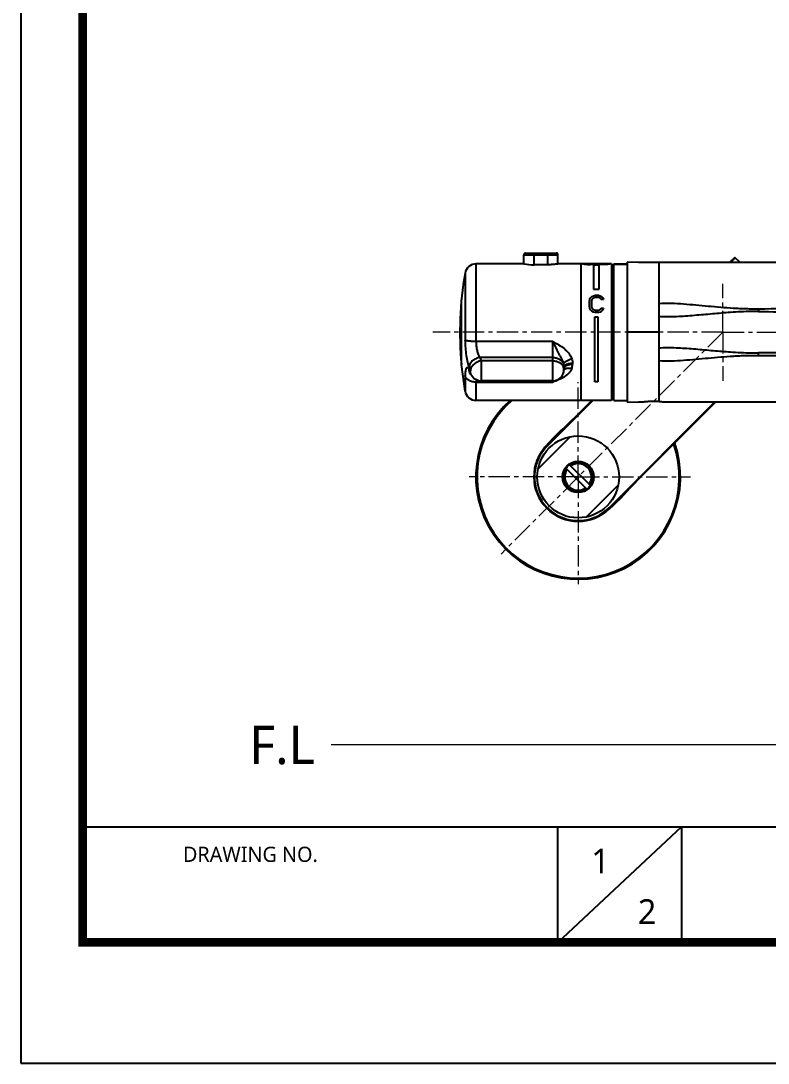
# Model space of a CAD drawing. Extents: x 0 to 1128, y 0 to 827.
# Drawn here: x 0 to 219.2, y 0 to 305.5 of the extents above; entities that cross this region are included whole.
import ezdxf

# ---------------------------------------------------------------- set-up
doc = ezdxf.new("R2010")
doc.units = 0
doc.header["$LTSCALE"] = 10
doc.header["$MEASUREMENT"] = 0
doc.linetypes.add('CENTER', pattern=[2, 1.25, -0.25, 0.25, -0.25])
doc.linetypes.add('CENTER2', pattern=[28.575000000000003, 19.05, -3.175, 3.175, -3.175])
doc.layers.get('0').update_dxf_attribs({"linetype": 'CONTINUOUS'})
doc.layers.add('Cneter', color=1, linetype='CENTER2', lineweight=13)
doc.layers.add('치수선', color=7, linetype='CONTINUOUS', lineweight=20)
doc.layers.add('DEF_LAYER_ASSEM_MEMBER', color=7, linetype='CONTINUOUS')
doc.layers.add('MEMBER', color=7, linetype='CONTINUOUS')
doc.styles.add('Daelim Dimension', font='')
doc.styles.get('Daelim Dimension').set_extended_font_data('NanumGothic')

msp = doc.modelspace()

# ---------------------------------------------------------------- linework, layer by layer
at = {"color": 5}
msp.add_line((18.14486312866211, 69.27593994140625), (926.736156463623, 69.27593994140625), dxfattribs=at)
at = {"color": 5, "ltscale": 40}
for p, q in [((157.4193954467773, 69.27593994140625), (157.4193954467773, 35.2742919921875)), ((157.4193954467773, 69.27593994140625), (157.4193954467773, 35.2742919921875)), ((193.8096046447754, 69.27593994140625), (157.4193954467773, 35.2742919921875)), ((193.8096046447754, 69.27593994140625), (157.4193954467773, 35.2742919921875)), ((193.8096046447754, 69.27593994140625), (193.8096046447754, 35.2742919921875)), ((193.8096046447754, 69.27593994140625), (193.8096046447754, 35.2742919921875))]:
    msp.add_line(p, q, dxfattribs=at)
at = {"ltscale": 0.5}
msp.add_lwpolyline([(0, 0), (1128.400001525879, 0), (1128.400001525879, 826.8000030517578), (0, 826.8000030517578)], close=True, dxfattribs=at)
at = {"color": 5, "linetype": 'ByBlock', "lineweight": 200, "const_width": 2.6}
msp.add_lwpolyline([(18.14486312866211, 35.40284729003906), (1110.144863128662, 35.40284729003906), (1110.144863128662, 807.6028442382812), (18.14486312866211, 807.6028442382812)], close=True, dxfattribs=at)
at = {"layer": 'Cneter', "linetype": 'CENTER', "lineweight": 5, "ltscale": 0.5}
for p, q in [((205.8980262482237, 214.2653090508426), (205.8980262482237, 228.4720165874426)), ((205.8980262482237, 214.2653090508426), (120.886608221952, 214.2653090508426)), ((205.8980262482237, 214.2653090509422), (140.844202379024, 149.2114851817427)), ((205.8980262482237, 214.2653090508426), (205.8980262482237, 200.0586015143426)), ((205.8980262482237, 214.2653090508426), (278.0139924655241, 214.2653090508426)), ((163.4716193770237, 171.8389021796427), (163.4716193770237, 199.5738734119427)), ((163.4716193770237, 171.8389021796427), (131.5082145182223, 171.8389021796427)), ((163.4716193770237, 171.8389021796427), (163.4716193770237, 140.3968907814625)), ((163.4716193770237, 171.8389021796427), (196.4276134053325, 171.8389021796427))]:
    msp.add_line(p, q, dxfattribs=at)
at = {"layer": 'DEF_LAYER_ASSEM_MEMBER', "color": 7, "linetype": 'Continuous'}
for p, q in [((147.5480262482238, 234.2653090508426), (147.5480262482238, 236.9653090508426)), ((148.048026256824, 237.4653090508426), (157.0480262396241, 237.4653090508426)), ((157.5480262482238, 234.2653090508426), (157.5480262482238, 236.9653090508426)), ((209.4335601541238, 236.1856192676427), (207.9132499378238, 234.6653090513427)), ((210.9538703705239, 234.6653090513427), (209.4335601541238, 236.1856192676427)), ((147.5480502245241, 234.2653090508426), (133.508992250624, 234.2653090508426)), ((147.5637922747237, 234.2629502011426), (147.5480422712239, 234.2652997516427)), ((154.5480262482238, 234.0390289841426), (150.5480262482238, 234.0390289841426)), ((173.2980262482238, 234.2653090508426), (157.5480022718239, 234.2653090508426)), ((164.2980262482238, 234.2653090508426), (164.2980262482238, 194.2653090508426)), ((173.2980262482238, 234.2653090508426), (173.2980262482238, 194.2653090508426)), ((173.8980262482237, 234.2653090508426), (177.8980262482237, 234.2653090508426)), ((173.8980262482237, 194.2653735455427), (173.8980262482237, 234.2652445561426)), ((173.2980262482238, 231.7653090508426), (173.8980262482237, 231.7653090508426)), ((129.2502990014241, 204.7653090508426), (129.2502990014241, 223.7653090508426)), ((130.3080673310237, 196.9526549359426), (129.2502990014241, 204.7653090508426)), ((132.0273481362237, 201.8351876725426), (132.0264453830241, 201.8363861626426)), ((159.2980262482238, 203.2987794865426), (159.2980262482238, 204.0641072349426)), ((156.0480262482238, 200.0487794865426), (135.0083387933237, 200.0487794865426)), ((173.2980262482238, 196.7653090508426), (173.8980262482237, 196.7653090508426)), ((173.2980262482238, 194.2653090508426), (133.508991764324, 194.2653090508426)), ((167.513249937424, 194.2653090508426), (154.2792312216238, 181.0312903350426)), ((172.664007532424, 162.6465140242427), (203.882802558624, 193.8653090504426)), ((173.8980262482237, 194.2653090508426), (177.8980262482237, 194.2653090508426)), ((161.0909673250239, 183.6003857513427), (151.7101358053237, 174.2195542317426)), ((158.3386736140237, 185.3244046151426), (157.284831131024, 184.3276991674426)), ((151.7667613405238, 177.4972304050426), (151.382534966524, 176.6195324739427)), ((151.3093447232241, 176.4300975845426), (151.3191066785239, 176.4558746847426)), ((151.3191066785239, 176.4558746847426), (151.3821679171238, 176.6185636110426)), ((166.007027375224, 168.2428340097426), (159.8755512071239, 174.3743101778426)), ((167.0676875469239, 169.3034941815426), (160.9362113788238, 175.4349703496426)), ((175.2331029487241, 169.4582501276427), (165.8522714290239, 160.0774186079427)), ((174.8445053718237, 164.5155756940426), (175.961583505024, 165.6533272893427)), ((168.0884821679238, 159.6863477992426), (168.0628147819239, 159.6766275258427)), ((168.2510556573238, 159.7493617069426), (168.0884821679238, 159.6863477992426))]:
    msp.add_line(p, q, dxfattribs=at)
at = {"layer": 'DEF_LAYER_ASSEM_MEMBER', "color": 9, "linetype": 'Continuous'}
for p, q in [((147.5480262482238, 236.9653090508426), (157.5480262482238, 236.9653090508426)), ((150.5480262482238, 234.0390289841426), (150.5480262482238, 237.4653090508426)), ((154.5480262482238, 234.0390289841426), (154.5480262482238, 237.4653090508426)), ((209.5749815104241, 236.0441979114427), (208.1960926503239, 234.6653090513427)), ((133.5089922507241, 234.2653090495427), (133.508992251624, 211.5293780127427)), ((130.308068626724, 231.5779705353427), (130.3080686290241, 211.8969910015426)), ((156.0480262482238, 211.5293714834427), (133.508992251624, 211.5293780127427)), ((156.0480262482238, 199.6055525069426), (156.0480262482238, 211.5293714834427)), ((156.0480262482238, 206.8574674474426), (134.6228129852238, 206.8573758831427)), ((135.0083679697241, 205.8909272552426), (135.0083384770237, 200.0487794865426)), ((156.0480262482238, 205.8909272552426), (135.0083679697241, 205.8909272552426)), ((161.7980262482238, 205.1975741033426), (161.7980262482238, 204.8639161833426)), ((130.3080686290241, 201.5753389159427), (130.3080673176237, 196.9526550142427)), ((133.508992251624, 199.6055482565426), (156.0480262482238, 199.6055525069426)), ((133.508992251624, 199.6055482565426), (133.508991759224, 194.2653090527427)), ((167.796092649824, 194.2653090508426), (154.4206525778241, 180.8898689788427)), ((172.5225861762237, 162.7879353804427), (203.599959846124, 193.8653090504426)), ((154.4206525778241, 180.8898689788427), (154.279231223124, 181.0312903366427)), ((172.5225861762237, 162.7879353804427), (172.664007532424, 162.6465140242427))]:
    msp.add_line(p, q, dxfattribs=at)
at = {"layer": 'DEF_LAYER_ASSEM_MEMBER', "color": 7, "linetype": 'Continuous'}
for points in [[(162.690182953424, 189.4422976125426), (161.456098584224, 188.2393262543426), (160.335532708124, 187.1820251373426), (159.323633967324, 186.2407803784427), (158.3386736140237, 185.3244046151426)], [(157.284831131024, 184.3276991674426), (156.1467187866238, 183.2102049800426), (154.9376003909238, 181.9477665512426)], [(154.9376003909238, 181.9477665512426), (153.749263204124, 180.5697617849426), (152.6932180874237, 179.1269440940426), (151.7667613405238, 177.4972304050426)], [(175.961583505024, 165.6533272893427), (176.9579499911238, 166.7068423201426), (178.8152592419237, 168.7033687674426)], [(178.8152592419237, 168.7033687674426), (179.8724280176239, 169.8237839692426), (181.0751090084241, 171.0575600036427)], [(168.2526584181237, 159.7499793651427), (169.131122406824, 160.1346100223427), (170.7618894542238, 161.0619642686427), (172.2046973196238, 162.1183284304427)], [(172.2046973196238, 162.1183284304427), (173.5824648751241, 163.3066994737426), (174.8445053718237, 164.5155756940426)]]:
    msp.add_lwpolyline(points, dxfattribs=at)
for radius in [12, 4.6, 4.4]:
    msp.add_circle((163.4716193770237, 171.8389021796427), radius, dxfattribs=at)
for centre, radius, start, end in [((148.0480262482238, 236.9653090508426), 0.5, 89.99999901311082, 180), ((157.0480262482238, 236.9653090508426), 0.5, 0, 90.00000098688918), ((133.508992251624, 231.0153090508426), 3.25, 90, 170.0303431841969), ((150.556444224424, 254.1488597137426), 20.1098324915, 261.441718850397, 269.9760159852079), ((228.7980262482238, 214.2653090508426), 100, 170.0303429322014, 185.4513198124022), ((148.4336430199237, 214.2072134994427), 20.5483219479, 217.0200326347918, 219.093881771194), ((156.0479937330238, 203.2988120017426), 3.2500325154, 270.0005732205985, 359.9994267793999), ((135.0083295035238, 203.2986437535426), 3.2498626273, 219.1479216855934, 270.0006781664926), ((133.508992251624, 197.5153090508426), 3.25, 189.969524907499, 270), ((163.4716193770237, 171.8389021796427), 30, 131.4716425086118, 19.27985340830782), ((163.4716193770237, 171.8389021796427), 13, 135.0000000601068, 315.0000000000085), ((163.4716193770237, 171.8389021796427), 3.9, 326.087489211, 123.9125107889932), ((163.4716193770237, 171.8389021796427), 3.9, 146.0874892110001, 303.9125107889931)]:
    msp.add_arc(centre, radius, start, end, dxfattribs=at)
at = {"layer": 'DEF_LAYER_ASSEM_MEMBER', "color": 9, "linetype": 'Continuous'}
for centre, radius, start, end in [((172.2218917760238, 221.2970202017427), 40.2764702272, 201.0089116835023, 202.4891528625922), ((158.2105659938238, 204.8613981802426), 3.5874611381, 340.1828760992064, 0.04021533870026339), ((170.325620857624, 218.8557067448426), 41.6339760138, 201.0088763385006, 202.489095517202), ((145.7343653056237, 214.2055025646426), 17.8797879144, 217.0230815505974, 219.0948721062082), ((157.1415989827237, 203.2824424822427), 2.1580503937, 11.49571433349972, 20.13386823159989), ((157.1923678522239, 203.2942528141426), 2.1059467344, 10.69654301819877, 11.45611643219882), ((157.211860477224, 203.2976295505426), 2.0861660879, 0.03158256770017163, 10.70477998529793), ((159.8929395648238, 202.8437955278426), 0.7292616117, 143.0590772482089, 145.3909597168936), ((162.6416781260241, 195.3268042234427), 7.860275565199999, 142.6544790675029, 147.0196806504927), ((163.4716193770237, 171.8389021796427), 29.6728526794, 130.7525594610951, 18.98117822899812), ((163.4716193770237, 171.8389021796427), 12.8, 135.0000000000085, 315.0000000000085)]:
    msp.add_arc(centre, radius, start, end, dxfattribs=at)
at = {"layer": 'DEF_LAYER_ASSEM_MEMBER', "color": 7, "linetype": 'Continuous', "start_tangent": (0.9781086719168038, -0.2080947522671979), "end_tangent": (-1, 0)}
msp.add_spline([(157.5480102252241, 234.2652997516427), (157.544392607424, 234.2647600675426), (157.5335396900241, 234.2631410616427), (157.515460256524, 234.2604475451427), (157.490215322824, 234.2567129457427), (157.4578852698237, 234.2519813001426), (157.4185505101241, 234.2462966628427), (157.3192347448239, 234.2322682303426), (157.1933074315239, 234.2151823189427), (157.0419905490239, 234.1956836927426), (156.8667728446239, 234.1745163574427), (156.6693257810239, 234.1524899070426), (156.2153506791237, 234.1092019134426), (155.6970779169237, 234.0723878109426), (155.1340243156237, 234.0477114098426), (154.5480262482238, 234.0390289841426)], degree=3, dxfattribs=at)
at = {"layer": 'DEF_LAYER_ASSEM_MEMBER', "color": 9, "linetype": 'Continuous'}
for points, start_tangent, end_tangent in [([(133.508992251624, 211.5293714834427), (132.396958865324, 211.5562070888427), (131.8834610997237, 211.5889805644426), (131.4192733566238, 211.6334614324426), (131.018660191924, 211.6883011762426), (130.6938001273238, 211.7518113793427), (130.4544652891241, 211.8221159967426), (130.369287061324, 211.8591460163427), (130.3080686290241, 211.8969910015426)], (-1, -1.048453597893037e-09), (-0.7891817464866363, 0.6141597276053702)), ([(130.3080686290241, 211.8969910015426), (130.3877355528239, 209.6218359386426), (130.6200735703237, 207.4349262299426), (130.9863797960238, 205.4943909828426), (131.2114579310237, 204.6581865600427), (131.4592677103237, 203.9294027231426)], (2.081235694714555e-06, -0.9999999999978342), (0.3584405819888145, -0.9335525422725386)), ([(133.5089921312237, 211.5293780127427), (133.588511934724, 210.1743154592426), (133.8178457273239, 208.8840018469427), (134.1729592114239, 207.7557535673427), (134.622832776924, 206.8573758851426)], (1.575955582700435e-06, -0.9999999999987583), (0.5351736056029939, -0.8447420978416379)), ([(156.0480262482238, 211.5293714834427), (156.425847700024, 210.6957669367426), (156.8137994200238, 209.8641207382427), (157.210517844524, 209.0431285939426), (157.622906878124, 208.2388149921426), (158.0504108880241, 207.4461094803427), (158.4802250173238, 206.6486816723426), (158.8778066774239, 205.8244207092426), (159.1779455881237, 204.9634243142426)], (0.4061353570997238, -0.9138129303711345), (0.2475964219193378, -0.9688632575615308)), ([(156.0480262482238, 211.5293714834427), (157.7448976277237, 210.5636709360426), (159.3420222539239, 209.4574393288427), (160.0608131147237, 208.8143693875426), (160.6949900482241, 208.1002602187426), (161.5855758496241, 206.4743035655426)], (0.8766625062008202, -0.4811058617619381), (0.3143160778664246, -0.9493183887372392)), ([(134.6227773628239, 206.8574674474426), (133.4410689347237, 206.5050340501426), (132.430266664624, 205.8290292098426), (132.0360952276237, 205.3986579009427), (131.7362467333237, 204.9270936304426), (131.5415832403237, 204.4310887616426), (131.4592677103237, 203.9294027231426)], (-0.9903785459642965, -0.1383847379361108), (-0.0496367260591631, -0.9987673379852426)), ([(135.008367969524, 205.8909272555426), (133.8318574680238, 205.5265409740426), (132.825259605524, 204.8403862312426), (132.1338526847239, 203.9313150094426), (131.9398636755241, 203.4333972069426), (131.8578109732239, 202.9303947724426)], (-0.9888478345362213, -0.1489293796838828), (-0.04940885141119992, -0.9987786368371253)), ([(156.0480262482238, 206.8574674474426), (157.0843801019237, 206.7221452466426), (158.0124420968241, 206.3303644931426), (158.7354434997237, 205.7230187142426), (159.1779455881237, 204.9634243142426)], (1, 0), (0.3308701793544273, -0.9436762815785767)), ([(156.0480262482238, 205.8909272552426), (157.075400207224, 205.7580040653426), (157.9974134119238, 205.3728640643427), (158.7195917970239, 204.7748983181426), (159.1677729597241, 204.0252752472427)], (1, 0), (0.3437660810979548, -0.9390553133264059)), ([(159.1779406902237, 204.9634232216426), (159.250166616624, 205.1619846828427), (159.404798811524, 205.3726191898426), (159.636319691524, 205.5876420182427), (159.9366213395238, 205.7996359715426), (160.6990477246241, 206.1848082956427), (161.5855758496241, 206.4743032897426)], (0.1553929480223563, 0.9878527378637575), (0.9702077644596642, 0.2422744183404037)), ([(159.1779455881237, 204.9634243142426), (159.2296677591239, 204.7390359855427), (159.2980262453239, 204.0641055882426)], (0.2534911625416285, -0.9673377024148774), (3.70052213133367e-05, -0.9999999993153068)), ([(159.2980262482238, 204.0641072349426), (159.3460803450239, 204.2851642948426), (159.4883576417237, 204.4978964549426), (159.7193623427238, 204.6938131081426), (160.030259295324, 204.8655893438427), (160.4091328215241, 205.0065459019426), (160.8412509948239, 205.1112803719427), (161.7980262482238, 205.1975741033426)], (0, 1), (1, 3.390093591573881e-11)), ([(159.3832116783237, 203.9928995071427), (159.7193623358239, 204.3416187061426), (159.9733681394241, 204.4920783255426), (160.276162660824, 204.6210614213427), (160.9943596417238, 204.8015420808426), (161.7980262482238, 204.8639161833426)], (0.4949285339486456, 0.8689336834784599), (1, 1.920677090645715e-09)), ([(161.5855758496241, 206.4743035655426), (161.6774899368238, 206.1574943335426), (161.7980262482238, 205.1975741033426)], (0.3144210827406718, -0.9492836155376241), (5.369167030947782e-05, -0.9999999985586022)), ([(131.4592677103237, 203.4394260039427), (131.2114554568238, 203.7118950542426), (131.0957995958238, 203.7948455805426), (130.9863690017237, 203.8413976897427), (130.883622524424, 203.8511439801426), (130.7880226477237, 203.8238199224426), (130.700028846124, 203.7592703498426), (130.6200602320241, 203.6575620530427), (130.548509100724, 203.5189117730426), (130.4857287805239, 203.3437645759427), (130.3877264988237, 202.8866284685427), (130.3280879670237, 202.2936038594427), (130.3080686290241, 201.5753389159427)], (-0.6018955277731992, 0.7985748391018977), (-2.979464634477964e-06, -0.9999999999955614)), ([(132.026467806224, 201.8364030511427), (131.6225187804239, 202.5896489607426), (131.4592677104238, 203.4394260038426)], (-0.6015784782540078, 0.7988137045028662), (-0.04203437349985497, 0.9991161651402077)), ([(132.4858087205239, 201.2495875561427), (132.0380829214237, 202.0328111974426), (131.8578109732239, 202.9303947724426)], (-0.6305200425163244, 0.7761729678268966), (-0.04187176863188165, 0.9991229929251144)), ([(161.5855758496241, 203.6451803171427), (161.2142404376241, 202.8886038045426), (160.6946921631238, 202.2158653005426), (160.0604404186238, 201.6286906878427), (159.341623748724, 201.1200777947427), (157.7445982005238, 200.2883435575426), (156.0480262482238, 199.6055525069426)], (-0.3385530047526619, -0.9409473221030729), (-0.9356236476188157, -0.3529991359995975)), ([(159.2980262505239, 203.6887928324426), (159.303401425324, 203.7655052462426), (159.3832116783237, 203.9928995071427)], (9.293572016997008e-05, 0.999999995681476), (0.4949285339687243, 0.8689336834670234)), ([(159.3100731288241, 203.2820753654427), (159.6603738408239, 203.5602166799426), (159.9061994988238, 203.6567167470427), (160.1917979160239, 203.7215051070426), (160.8542199663239, 203.7507513143427), (161.5855758480238, 203.6451598708426)], (0.6009095198566546, 0.7993170515794372), (0.9746062700085971, -0.2239254752365828)), ([(133.508992251624, 199.6055525072427), (132.3969588549239, 199.7493436038426), (131.419273344824, 200.1632894115426), (130.6938001209237, 200.7974345128426), (130.454465286824, 201.1741421420427), (130.3080686290241, 201.5753389159427)], (-1, -2.487600194635252e-11), (-0.2332022284900476, 0.9724282598872143)), ([(133.587659541824, 200.3808572189427), (133.5288062651239, 200.0311352857426), (133.5089921427239, 199.6055482565426)], (-0.244057338277769, -0.9697608033080996), (-2.269025776971113e-06, -0.9999999999974258))]:
    msp.add_spline(points, degree=3, dxfattribs=dict(at, start_tangent=start_tangent, end_tangent=end_tangent))
at = {"layer": 'MEMBER', "color": 40, "linetype": 'Continuous'}
for p, q in [((165.2980262363239, 234.2245250506426), (164.7980262482238, 234.2245250506426)), ((166.1980262005241, 234.1207868844426), (166.9980262959239, 234.1207868844426)), ((166.8980262482237, 234.1758668632426), (166.2980262482238, 234.1758668632426)), ((166.398026295924, 234.2653090508426), (166.398026295924, 234.2647223515426)), ((166.398026295924, 234.2647223515426), (166.798026200524, 234.2647223515426)), ((167.8980261528241, 234.2464608740427), (167.8980261528241, 234.2245250508427)), ((167.9480262482239, 233.9566777183426), (167.9480262482239, 226.9045333513426)), ((169.6480262482237, 233.9566777183426), (167.9480262482239, 233.9566777183426)), ((168.3980262482237, 234.2245250506426), (168.3980262482237, 234.2464608738426)), ((169.1980263435239, 234.2307948879426), (169.1980263435239, 234.2464608740427)), ((169.6480262482237, 226.9045337106426), (169.6480262482237, 233.9566777995427)), ((169.698026438924, 234.2307948879426), (169.698026438924, 234.2464608740427)), ((171.2980260574241, 234.1207868844426), (170.6980260574237, 234.1207868844426)), ((170.7980262482238, 234.2647223515426), (171.198026438924, 234.2647223515426)), ((171.198026438924, 234.1758668632426), (170.7980262482238, 234.1758668632426)), ((172.2980262482238, 234.2464608740427), (172.2980262482238, 234.2307948879426)), ((172.7980260574241, 234.2464608740427), (172.7980260574241, 234.2307948879426)), ((173.8980262482237, 234.2653090508426), (173.8980262482237, 234.2547437599426)), ((173.8980262482237, 234.2547437602427), (177.8980262482237, 234.2547437602427)), ((167.9480262482239, 226.9045337106426), (169.6480262482237, 226.9045337106426)), ((166.7980262482238, 223.3781814451427), (166.902192918024, 223.9100962753427)), ((166.7980262482238, 221.7824368055427), (166.7980262482238, 223.3781814274427)), ((166.902192918024, 223.9100962753427), (167.1105262482238, 224.3356282140426)), ((167.1105262482238, 224.3356282140426), (167.5271928900238, 224.7611601154426)), ((167.5271928900238, 223.8037133093426), (167.4230262482238, 223.3781814451427)), ((167.4230262482238, 223.3781814451427), (167.4230262482238, 221.7824368239426)), ((167.5271928900238, 224.7611601154426), (167.9438596064238, 224.9739260755426)), ((167.7355262482238, 224.1228622074427), (167.5271928900238, 223.8037133093426)), ((168.0480262482238, 224.3356282140426), (167.7355262482238, 224.1228622074427)), ((167.9438596064238, 224.9739260755426), (168.4646929645237, 225.0803090508426)), ((168.4646929645237, 224.4420111801426), (168.0480262482238, 224.3356282140426)), ((168.4646929645237, 225.0803090508426), (169.4021928155239, 225.0803090508426)), ((169.4021928155239, 224.4420111801426), (168.4646929645237, 224.4420111801426)), ((169.4021928155239, 225.0803090508426), (169.9230262482238, 224.9739260755426)), ((169.8188596809241, 224.3356282140426), (169.4021928155239, 224.4420111801426)), ((170.1313596809241, 224.1228622074427), (169.8188596809241, 224.3356282140426)), ((169.9230262482238, 224.9739260755426), (170.3396928155239, 224.7611601154426)), ((170.2355262482238, 223.8037133093426), (170.1313596809241, 224.1228622074427)), ((170.8605262482238, 223.8037133093426), (170.2355262482238, 223.8037133093426)), ((170.3396928155239, 224.7611601154426), (170.7563596809241, 224.3356282140426)), ((170.7563596809241, 224.3356282140426), (170.8605262482238, 223.8037133093426)), ((166.902192918024, 221.2505216773426), (166.7980262482238, 221.7824368055427)), ((167.1105262482238, 220.8249898131426), (166.902192918024, 221.2505216773426)), ((167.5271928900238, 220.3994579489427), (167.1105262482238, 220.8249898131426)), ((167.4230262482238, 221.7824368055427), (167.5271928900238, 221.3569049413426)), ((167.5271928900238, 221.3569049413426), (167.7355262482238, 221.0377557452426)), ((167.9438596064238, 220.1866920169426), (167.5271928900238, 220.3994579489427)), ((167.7355262482238, 221.0377557452426), (168.0480262482238, 220.8249898131426)), ((168.4646929645237, 220.0803090508426), (167.9438596064238, 220.1866920169426)), ((168.0480262482238, 220.8249898131426), (168.4646929645237, 220.7186068471427)), ((168.4646929645237, 220.7186068471427), (169.4021928155239, 220.7186068471427)), ((169.4021928155239, 220.0803090508426), (168.4646929645237, 220.0803090508426)), ((169.4021928155239, 220.7186068471427), (169.8188596809241, 220.8249898131426)), ((169.9230262482238, 220.1866920169426), (169.4021928155239, 220.0803090508426)), ((169.8188596809241, 220.8249898131426), (170.1313596809241, 221.0377557452426)), ((170.3396928155239, 220.3994579489427), (169.9230262482238, 220.1866920169426)), ((170.1313596809241, 221.0377557452426), (170.2355262482238, 221.3569049413426)), ((170.2355262482238, 221.3569049413426), (170.8605262482238, 221.3569049413426)), ((170.7563596809241, 220.8249898131426), (170.3396928155239, 220.3994579489427)), ((170.8605262482238, 221.3569049413426), (170.7563596809241, 220.8249898131426)), ((168.3980262482237, 199.7653090508426), (168.3980262482237, 218.7653095688427)), ((168.3980262482237, 218.7653090508426), (169.1980262482239, 218.7653090508426)), ((169.1980262482239, 218.7653090508426), (169.1980262482239, 199.7653086847426)), ((169.1980262482239, 199.7653090508426), (168.3980262482237, 199.7653090508426))]:
    msp.add_line(p, q, dxfattribs=at)
at = {"layer": 'MEMBER', "color": 7, "linetype": 'Continuous'}
for p, q in [((177.8980262482237, 234.7501439210426), (177.8980262482237, 193.7804741616426)), ((334.6974861777239, 234.6653090511426), (187.0985663186239, 234.6653090513427)), ((188.3980262482237, 193.8653090503427), (245.2980262482238, 193.8653090504426))]:
    msp.add_line(p, q, dxfattribs=at)
at = {"layer": 'MEMBER', "color": 9, "linetype": 'Continuous'}
for p, q in [((187.0985663186239, 234.6653090513427), (187.098566329124, 214.2653090508426)), ((187.0987931965237, 214.2653090508426), (177.8980262482237, 214.2653090508426)), ((187.0987931965237, 214.2653090508426), (187.0987931453237, 209.6741020510427)), ((187.0981723866239, 209.6743322186426), (187.0981716490237, 205.8354841265426)), ((207.5851163776238, 208.5234260520427), (207.7548122501239, 208.5112504987426)), ((207.7548122501239, 208.5112504987426), (208.1262575793239, 208.4851692555426)), ((187.0988135194239, 205.8358384971427), (187.0988153573239, 194.0006337937427))]:
    msp.add_line(p, q, dxfattribs=at)
at = {"layer": 'MEMBER', "color": 7, "linetype": 'Continuous'}
for points in [[(187.098566329124, 234.6653090516426), (184.4157766875237, 234.6776876960427), (181.1487648670241, 234.7134592333426), (177.8980262482237, 234.7501439850427)], [(177.8980262482237, 193.7804741167427), (181.148944047824, 193.8171610699426), (182.3980262482237, 193.8322166476427)]]:
    msp.add_lwpolyline(points, dxfattribs=at)
at = {"layer": 'MEMBER', "color": 9, "linetype": 'Continuous'}
for centre, radius, start, end in [((256.943183285724, 5311.292215354842), 5091.1403279799, 269.5431551080042, 269.6747901445884), ((215.0610706579237, 279.7141064198427), 71.5051671719, 269.3488756509923, 269.6477225802116), ((256.2346826464241, -4779.952585286657), 4988.3288381853, 90.32375159419477, 90.45812272549544)]:
    msp.add_arc(centre, radius, start, end, dxfattribs=at)
at = {"layer": 'MEMBER', "color": 40, "linetype": 'Continuous'}
for centre, major_axis, ratio, start_param, end_param in [((164.3813596197238, 214.2653090508426), (-7.778847184654677e-12, 20.0000000000007), 0.3263888613025803, -0.07923181010056268, -0.06387320940068175), ((163.8646927932241, 214.2653090508426), (-3.321135492723738e-11, 20.00000000000134), 0.6527778459050833, -0.09460916080179782, -0.07923181010192004), ((162.3230264189237, 214.2653090508426), (-29.37499835937367, 2.189510896037007e-10), 0.6808511018799471, 4.607515996797998, 4.61777981959769), ((164.6730260917238, 214.2653090508426), (-1.978825058609954e-11, 20.0000000000011), 0.4895834501051371, -0.0741103729012369, -0.06387320940134678), ((163.948026443024, 214.2653090508426), (2.7596472642418e-09, 19.9999999999952), 0.9791665571632606, -0.08435532705716864, -0.07411037275677823), ((161.2980265407241, 214.2653090508426), (39.16666385737412, 9.395334965205876e-11), 0.5106383345080636, 1.455648419796927, 1.465923343197093), ((162.2980266386239, 214.2653090508426), (39.1666619951918, 2.941524378507738e-10), 0.5106383587311518, 1.481315261990648, 1.486440999590966), ((157.0480247566238, 214.2653090508426), (97.91668300685869, 5.93178202843827e-11), 0.2042552851029787, 1.476187165998479, 1.481315261998555), ((156.7980264631237, 214.2653090508426), (78.3333311409298, 2.443485941434053e-10), 0.2553191561121157, 1.450506444393386, 1.455648419793637), ((165.8980259859241, 214.2653090508426), (117.5000420177073, 1.490472778576928e-11), 0.1702127051052038, 1.558030024099588, 1.563136678299744), ((176.1480290630238, 214.2653090508426), (-97.91669701510955, 7.767844795108517e-12), 0.2042552558006041, -1.481315261989511, -1.476187165989495), ((176.3980277141241, 214.2653090508426), (-78.33334515027735, 9.961735199947357e-11), 0.2553191104048917, -1.45564841978722, -1.450506444387119), ((167.0230263435237, 214.2653090508426), (-29.37500350217232, 1.782795804250239e-11), 0.680850982691373, 4.689408236990498, 4.699622677690368), ((170.8980234259238, 214.2653090508426), (-39.16663398240217, 1.237483084358384e-10), 0.5106387240129048, -1.486440999686026, -1.481315261985894), ((171.8980252225238, 214.2653090508426), (-39.16665685421754, 2.935391212612038e-11), 0.5106384258023466, -1.46592334318892, -1.455648419788872), ((169.2480265719237, 214.2653090508426), (-2.816457633787079e-09, 19.99999999999512), 0.9791669073624744, 0.07411037275393806, 0.0843553270543349), ((167.4730266369238, 214.2653090508426), (7.311208283069004e-12, 19.99999999999983), 0.4895827533957671, -0.04341789729962997, -0.02298074339945133), ((167.723026176724, 214.2653090508426), (48.95834850739483, 5.791575033011997e-13), 0.4085105117025464, 1.563136678299947, 1.570796326799995), ((168.5230256268237, 214.2653090508426), (2.626053801435737e-11, 20.00000000000142), 0.4895829248070426, 0.06387320940175734, 0.07411037290160771), ((170.8730260775237, 214.2653090508426), (29.37499835937373, 2.226559036299573e-10), 0.6808511018799527, 1.665405487592017, 1.675669310391708), ((167.9980262005238, 214.2653090508426), (-9.717514035817104e-12, 20.00000000000006), 0.6527781669078689, -0.02298074340046652, -0.007659648500651262), ((169.331360309724, 214.2653090508426), (2.933639868977416e-11, 20.00000000000118), 0.6527781669044924, 0.07923181010169666, 0.09460916080158821), ((168.1855264902238, 214.2653090508426), (3.041379080849158e-12, 19.99999999999982), 0.2447913766978316, -0.04341789729976431, -0.02298074339958434), ((168.814692466924, 214.2653090508426), (1.141321212372764e-11, 20.00000000000107), 0.3263885403036589, 0.06387320940102725, 0.07923181010085245), ((169.5380259801241, 214.2653090508426), (-1.643907461026588e-13, 19.99999999999998), 0.3916662300999154, 0.0178732898999816, 0.04341789729998879), ((168.7380267906237, 214.2653090508426), (1.069471388317561e-12, 19.99999999999991), 0.3916662849996844, -0.08435532719993222, -0.05875720759990988), ((169.8646927082241, 214.2653090508426), (-26.11110799844365, 2.393099012880633e-13), 0.7659575380987194, -1.56824313278979, -1.552923036889816), ((167.7480245617239, 214.2653090508426), (1.422329696498914e-09, 19.99999999999702), 0.9791676028833615, -0.09973975522397893, -0.08435532712371296), ((170.3355263207241, 214.2653090508426), (-1.6411483632945e-11, 19.99999999999984), 0.7343748303941683, 0.02298074339906497, 0.04341789729922718), ((168.8355264849238, 214.2653090508426), (-8.18922939412499e-12, 20.00000000000016), 0.7343749590014882, -0.07923181010039504, -0.05875720760043723), ((166.4480275547239, 214.2653090508426), (-32.6388774719132, 4.465253162673106e-11), 0.6127661717960429, 4.597241073391387, 4.612649225091285), ((169.8980262482237, 214.2653090508426), (-39.16674603101459, 2.504908045963634e-11), 0.5106372631197547, -1.570796326789466, -1.568243132788868), ((170.8980255806241, 214.2653090508426), (-39.16663398339114, 3.228888718977737e-12), 0.5106387240001146, -1.558030024089749, -1.547815583389746), ((166.8980289751239, 214.2653090508426), (-39.16663398436133, 1.007367350124585e-10), 0.5106387239888506, 4.622907915593079, 4.633157170292852), ((158.948030167724, 214.2653090508426), (-97.91663241648722, 7.408051254997578e-11), 0.20425539059694, 4.592099097991784, 4.597241073391704), ((171.3980265343239, 214.2653090508426), (78.33338003059089, 3.700078044033536e-11), 0.255318996777216, 1.578455975199196, 1.583562629498739), ((163.398021879224, 214.2653090508426), (78.33338001383387, 4.923105455723041e-10), 0.2553189968315606, 1.476187165986564, 1.481315261987209), ((170.598027011124, 214.2653090508426), (-78.33326797017895, 2.202494162557337e-11), 0.255319361989314, 4.6996226776904, 4.704729331890185), ((178.598020222224, 214.2653090508426), (78.33326796848081, 7.577079339920902e-11), 0.255319361994887, 1.660277391597942, 1.665405487597838), ((183.0480353940238, 214.2653090508426), (97.91674448277816, 5.583810822407392e-10), 0.2042551567772138, 1.68594423378575, 1.69108620918516), ((171.0980258190239, 214.2653090508426), (-39.16669001188249, 1.011221524427328e-12), 0.5106379934989245, 4.689408236989855, 4.699622677689833), ((175.0980281466241, 214.2653090508426), (-39.16669001167521, 1.331712590137896e-11), 0.5106379935016174, -1.491564516689366, -1.481315261989333), ((175.5480251324238, 214.2653090508426), (32.63887747214631, 1.173210749016867e-10), 0.612766171789866, 1.670536082096123, 1.685944233795861), ((171.6605263664237, 214.2653090508426), (1.641508975986936e-11, 19.99999999999984), 0.7343748303941637, -0.0434178972992274, -0.02298074339906542), ((173.160526202224, 214.2653090508426), (6.42643870792497e-12, 20.00000000000011), 0.7343749590012513, 0.0587572076003362, 0.07923181010030067), ((172.0980261528239, 214.2653090508426), (39.16663397628076, 2.103981176224502e-11), 0.5106387240941211, 1.568243132799255, 1.570796326799726), ((172.1313593590239, 214.2653090508426), (26.11112667438067, 1.069280622868239e-11), 0.765956990306433, 1.552923036899536, 1.568243132799665), ((174.2480262657241, 214.2653090508426), (-1.363979841176053e-09, 19.99999999999714), 0.9791666690839517, 0.08435532712664151, 0.09973975522689771), ((172.4580264209239, 214.2653090508426), (3.609687920627765e-13, 19.99999999999998), 0.3916662300997711, -0.04341789729998036, -0.01787328989996362), ((173.2580256104238, 214.2653090508426), (-8.242278396951085e-13, 19.99999999999994), 0.3916662849997452, 0.05875720759993164, 0.08435532719994976)]:
    msp.add_ellipse(centre, major_axis=major_axis, ratio=ratio, start_param=start_param, end_param=end_param, dxfattribs=at)
at = {"layer": 'MEMBER', "color": 9, "linetype": 'Continuous'}
for points, start_tangent, end_tangent in [([(187.0985489036239, 222.6948233139427), (190.7620951290237, 222.7677630271427), (194.3779317220237, 222.5740101725427), (197.9914747691237, 222.2685254036426), (201.6228109825238, 221.9333242831427), (205.2783203237241, 221.6161368245427), (208.9583886681239, 221.3543583230427), (210.8069642012238, 221.2551943882426), (212.6609450606238, 221.1842209627426), (214.520368321324, 221.1486927802426), (216.3848640840238, 221.1513716312426)], (0.9969551721804404, 0.07797682131677693), (0.9999832715260285, 0.005784173934206534)), ([(208.1302974812238, 220.0458728805427), (202.8423072087239, 219.6188526582426), (197.5787565799237, 219.1554954617426), (194.9557514673238, 218.9541483064427), (192.3368824494237, 218.8051017985426), (189.7191669346239, 218.7526863401426), (187.0985762628238, 218.8564826248426)], (-0.9976214077649997, -0.06893131921688551), (-0.9967639502241994, 0.08038424928709592)), ([(214.2484992980239, 220.3171510132427), (208.1302974812238, 220.0458728805427)], (-0.9999356480055792, -0.01134459552661086), (-0.9976214077656607, -0.06893131920732162)), ([(216.3496749278238, 220.3138216946426), (214.2484992980239, 220.3171510132427)], (-0.9999679143188529, 0.008010638726308502), (-0.999935648005434, -0.01134459553941358)), ([(216.3848721934237, 221.1514770256426), (216.371501535124, 220.9582419321426), (216.3496737893238, 220.3137202600427)], (-0.07926672293631407, -0.9968534429066982), (-0.01067813531074969, -0.9999429870879067)), ([(216.3848709043241, 221.1514691556426), (231.2267312581239, 221.2192923702427), (246.1085845640237, 221.2562493435427), (261.0102544767237, 221.2673710991426), (268.4622704835238, 221.2645653955427), (275.9117752723241, 221.2558967091426), (283.3562502785239, 221.2407507501426), (290.7931761276241, 221.2185130713427), (294.5080206682237, 221.2045433898426), (298.220032809224, 221.1885690278427), (301.9288974351239, 221.1705144844427), (303.7820469590238, 221.1606243063426), (305.6342905033239, 221.1500490469426), (307.4843834793237, 221.1509016820427), (309.3293216214238, 221.1903812839427), (311.1689189598237, 221.2638663789427), (313.0031835169239, 221.3645296869427), (316.654779085824, 221.6274321416427), (320.282136693324, 221.9435824518426), (323.885747290924, 222.2762803882426), (327.472054787524, 222.5784859901427), (331.0610781081241, 222.7689441367426), (334.6975051875238, 222.6952899300426)], (0.9999832638146703, 0.005785506940572959), (0.9969535706147973, -0.07799729507108966)), ([(187.098523960924, 209.6745414011426), (189.6517584786238, 209.7779887430427), (192.202149946424, 209.7314066130427), (194.753471528024, 209.5906773953427), (197.308559396824, 209.3977735655426), (202.4351379143241, 208.9481101651427), (207.5851163776238, 208.5234260520427)], (0.9967625718170983, 0.08040133969383875), (0.9974025100367476, -0.07202938964336479)), ([(208.1262575793239, 208.4851692555426), (214.2484845708241, 208.2135565189427)], (0.9976187875675189, -0.06896923004002414), (0.9999356189727902, -0.01134715424690793)), ([(214.6214309968241, 208.2102907926426), (216.3496759911241, 208.2168861708427)], (0.999981202253281, -0.00613148759136291), (0.9999679022530643, 0.008012144756927481)), ([(216.3848703340241, 207.3791644578426), (216.371549752324, 207.5725243904427), (216.3496744308241, 208.2168378968427)], (-0.07926436273148296, 0.9968536305801229), (-0.01068503496080622, 0.9999429133845025)), ([(216.3848780873241, 207.3792075190426), (214.5203814183237, 207.3818866991426), (212.6609575458237, 207.3463550733426), (210.806976357524, 207.2753746155427), (208.9584007536237, 207.1762008149427), (205.2783329992239, 206.9143963709427), (201.6228251737239, 206.5971778581426), (197.9914911946239, 206.2619444432426), (194.377950600724, 205.9564307644426), (190.7621154045237, 205.7626600158426), (187.098566835024, 205.8356072686427)], (-0.9999832686307024, 0.005784674464170329), (-0.996954589800359, 0.07798426684914177)), ([(334.6975040038237, 205.8358654534426), (331.0610815777241, 205.7622387239427), (327.472051369024, 205.9526490487427), (323.885733381424, 206.2547733924426), (320.2821126577237, 206.5873792220427), (316.6547468559238, 206.9034398585426), (313.0031456923239, 207.1662660005427), (311.1688793720241, 207.2668995195426), (309.3292809883237, 207.3403623935426), (307.4843425985241, 207.3798293526426), (305.634250270024, 207.3806806458426), (303.7820080561237, 207.3701082340426), (301.9288619710237, 207.3602206691426), (298.220011643924, 207.3421708420427), (294.5080094513237, 207.3262005941426), (290.7931710742241, 207.3122344600426), (283.3562478790241, 207.2900023141426), (275.9117671838239, 207.2748600220426), (268.4622546032238, 207.2661933824426), (261.0102360113237, 207.2633883337427), (246.108556032324, 207.2745075292426), (231.2266992709237, 207.3114554849427), (216.3848743354238, 207.3792611577426)], (-0.996955412821153, -0.07797374459781066), (-0.9999832727009996, 0.005783970798545875))]:
    msp.add_spline(points, degree=3, dxfattribs=dict(at, start_tangent=start_tangent, end_tangent=end_tangent))
at = {"layer": 'MEMBER', "color": 7, "linetype": 'Continuous'}
for points, start_tangent, end_tangent in [([(182.3980262482237, 193.8322166476427), (182.3997694614241, 193.8324851302426), (182.4049875625237, 193.8332841508426), (182.4136632441241, 193.8346039449426), (182.4257791984237, 193.8364347475426), (182.460262694924, 193.8415903192426), (182.5082995879238, 193.8486727460427), (182.569704728824, 193.8575792691427), (182.6441292681238, 193.8681207326426), (182.7311884942237, 193.8800890538427), (182.8304976944237, 193.8932761493427), (183.0640430437238, 193.9223768874426), (183.3403235667238, 193.9532904643426), (183.6544489369239, 193.9838088411427), (184.0007099338241, 194.0117769571427), (184.3729950763241, 194.0351647609426), (184.764430234824, 194.0524017439427), (185.5755412398239, 194.0641239153426), (186.3735107419238, 194.0445801132427), (187.0989666403239, 194.0006652439426)], (0, -1), (0.9970113562502965, -0.0772551325669986)), ([(187.0989666403239, 194.0006652439426), (187.6411081648239, 193.9525815953427), (188.0529649609239, 193.9079578462427), (188.2021431899238, 193.8901122277426), (188.3104280989237, 193.8765886039427), (188.3760204528239, 193.8681811174426), (188.3980262482237, 193.8653090503427)], (0.9970141546627278, -0.07721900933168113), (0.9999685754826112, -0.007927676032559786))]:
    msp.add_spline(points, degree=3, dxfattribs=dict(at, start_tangent=start_tangent, end_tangent=end_tangent))
at = {"layer": '치수선'}
msp.add_line((806.1090623778505, 93.31371754829499), (91.02869738430763, 93.31371754829499), dxfattribs=at)

# ---------------------------------------------------------------- texts
at = {"color": 5, "ltscale": 40, "style": 'Daelim Dimension'}
msp.add_text('DRAWING NO.', height=4.452952864842011, dxfattribs=at).set_placement((47.5645637512207, 58.98915100097656))
at = {"char_height": 7.287147504000003, "width": 10.17000497383053, "attachment_point": 1, "style": 'Daelim Dimension'}
for s, insert in [('1', (167.3170509338379, 62.90126037597656)), ('2', (180.9909439086914, 48.04818725585938))]:
    msp.add_mtext(s, dxfattribs=dict(at, insert=insert))
at = {"layer": '치수선', "insert": (86.21319521755959, 98.92191762153718), "char_height": 11.25, "attachment_point": 3, "style": 'Daelim Dimension'}
msp.add_mtext_dynamic_manual_height_columns('F.L', width=17.41092732240713, gutter_width=12.5, heights=[0], dxfattribs=at)

doc.saveas('drawing.dxf')
